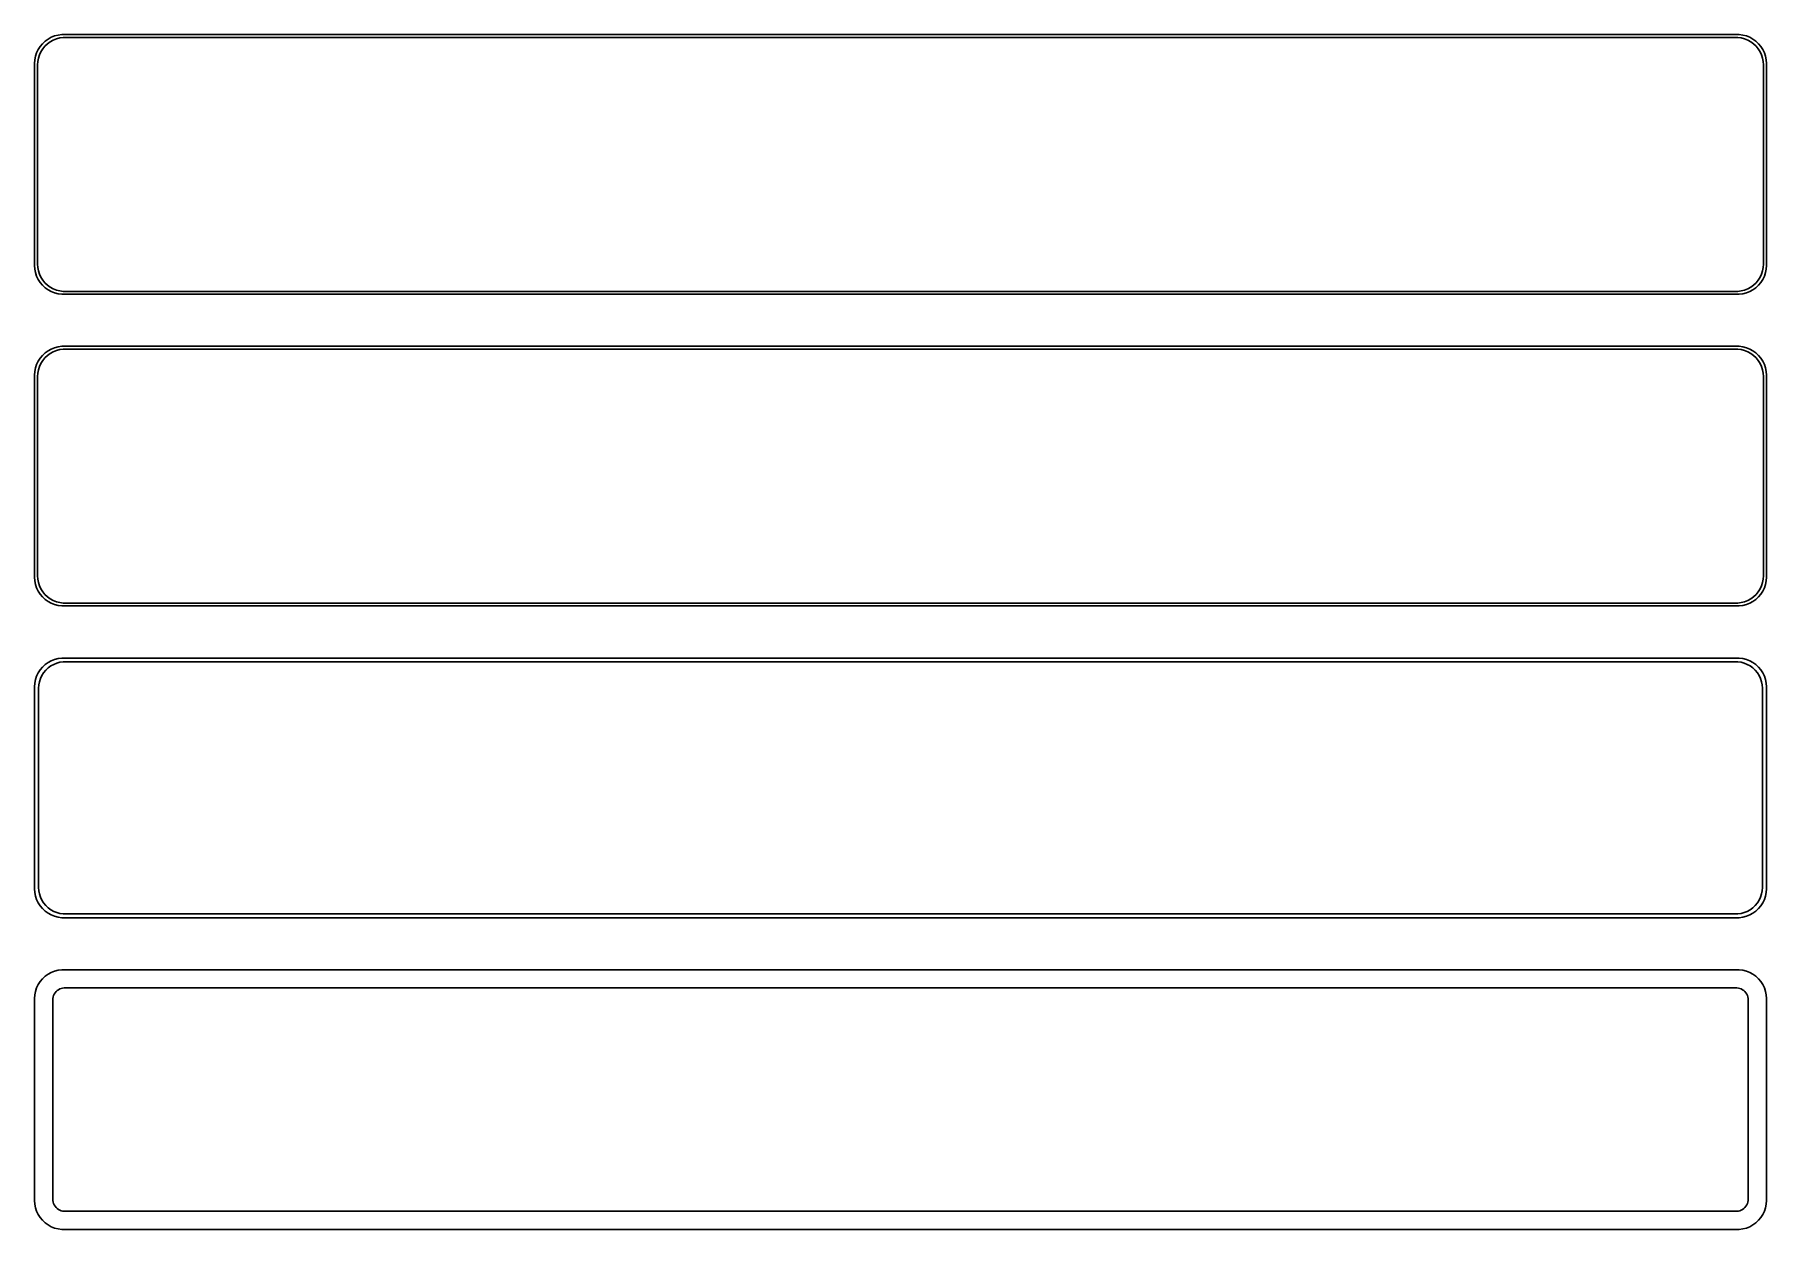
# Model space of a CAD drawing. Header units: metres. Extents: x -150 to 150, y 194 to 400.
import ezdxf

# ---------------------------------------------------------------- set-up
doc = ezdxf.new("R2010")
doc.units = ezdxf.units.M

msp = doc.modelspace()

# ---------------------------------------------------------------- linework, layer by layer
for p, q in [((-148.187, 399.353), (-148.645, 398.923)), ((-147.679, 399.722), (-148.187, 399.353)), ((-147.778, 398.91), (-147.295, 399.261)), ((-147.129, 400.024), (-147.679, 399.722)), ((-147.295, 399.261), (-146.772, 399.548)), ((-146.545, 400.255), (-147.129, 400.024)), ((-146.772, 399.548), (-146.218, 399.768)), ((-145.937, 400.411), (-146.545, 400.255)), ((-146.218, 399.768), (-145.64, 399.916)), ((-145.314, 400.49), (-145.937, 400.411)), ((-145.64, 399.916), (-145.048, 399.991)), ((145.314, 400.49), (-145.314, 400.49)), ((-145.048, 399.991), (145.048, 399.991)), ((145.048, 399.991), (145.64, 399.916)), ((145.937, 400.411), (145.314, 400.49)), ((145.64, 399.916), (146.218, 399.768)), ((146.545, 400.255), (145.937, 400.411)), ((146.218, 399.768), (146.772, 399.548)), ((147.129, 400.024), (146.545, 400.255)), ((146.772, 399.548), (147.295, 399.261)), ((147.679, 399.722), (147.129, 400.024)), ((147.295, 399.261), (147.778, 398.91)), ((148.187, 399.353), (147.679, 399.722)), ((148.645, 398.923), (148.187, 399.353)), ((-149.961, 396.127), (-150, 395.5)), ((-149.843, 396.743), (-149.961, 396.127)), ((-149.649, 397.341), (-149.843, 396.743)), ((-149.382, 397.909), (-149.649, 397.341)), ((-149.463, 395.845), (-149.351, 396.431)), ((-149.045, 398.439), (-149.382, 397.909)), ((-149.351, 396.431), (-149.166, 396.999)), ((-149.166, 396.999), (-148.912, 397.538)), ((-148.645, 398.923), (-149.045, 398.439)), ((-148.912, 397.538), (-148.593, 398.042)), ((-148.593, 398.042), (-148.213, 398.502)), ((-148.213, 398.502), (-147.778, 398.91)), ((147.778, 398.91), (148.213, 398.502)), ((148.213, 398.502), (148.593, 398.042)), ((148.593, 398.042), (148.912, 397.538)), ((149.045, 398.439), (148.645, 398.923)), ((148.912, 397.538), (149.166, 396.999)), ((149.382, 397.909), (149.045, 398.439)), ((149.166, 396.999), (149.351, 396.431)), ((149.351, 396.431), (149.463, 395.845)), ((149.649, 397.341), (149.382, 397.909)), ((149.843, 396.743), (149.649, 397.341)), ((149.961, 396.127), (149.843, 396.743)), ((150, 395.5), (149.961, 396.127)), ((-150, 395.5), (-150, 360.5)), ((-149.5, 395.25), (-149.463, 395.845)), ((-149.5, 360.75), (-149.5, 395.25)), ((149.463, 395.845), (149.5, 395.25)), ((149.5, 395.25), (149.5, 360.75)), ((150, 360.5), (150, 395.5)), ((-150, 360.5), (-149.961, 359.873)), ((-149.463, 360.155), (-149.5, 360.75)), ((-149.351, 359.569), (-149.463, 360.155)), ((149.463, 360.155), (149.351, 359.569)), ((149.5, 360.75), (149.463, 360.155)), ((149.961, 359.873), (150, 360.5)), ((-149.961, 359.873), (-149.843, 359.257)), ((-149.843, 359.257), (-149.649, 358.659)), ((-149.649, 358.659), (-149.382, 358.091)), ((-149.382, 358.091), (-149.045, 357.561)), ((-149.166, 359.001), (-149.351, 359.569)), ((-148.912, 358.462), (-149.166, 359.001)), ((-149.045, 357.561), (-148.645, 357.077)), ((-148.593, 357.958), (-148.912, 358.462)), ((-148.645, 357.077), (-148.187, 356.647)), ((-148.213, 357.498), (-148.593, 357.958)), ((-147.778, 357.09), (-148.213, 357.498)), ((-147.295, 356.739), (-147.778, 357.09)), ((147.778, 357.09), (147.295, 356.739)), ((148.213, 357.498), (147.778, 357.09)), ((148.187, 356.647), (148.645, 357.077)), ((148.593, 357.958), (148.213, 357.498)), ((148.912, 358.462), (148.593, 357.958)), ((148.645, 357.077), (149.045, 357.561)), ((149.166, 359.001), (148.912, 358.462)), ((149.045, 357.561), (149.382, 358.091)), ((149.351, 359.569), (149.166, 359.001)), ((149.382, 358.091), (149.649, 358.659)), ((149.649, 358.659), (149.843, 359.257)), ((149.843, 359.257), (149.961, 359.873)), ((-148.187, 356.647), (-147.679, 356.278)), ((-147.679, 356.278), (-147.129, 355.976)), ((-146.772, 356.452), (-147.295, 356.739)), ((-147.129, 355.976), (-146.545, 355.745)), ((-146.218, 356.232), (-146.772, 356.452)), ((-146.545, 355.745), (-145.937, 355.589)), ((-145.64, 356.084), (-146.218, 356.232)), ((-145.937, 355.589), (-145.314, 355.51)), ((-145.048, 356.009), (-145.64, 356.084)), ((-145.314, 355.51), (145.314, 355.51)), ((145.048, 356.009), (-145.048, 356.009)), ((145.64, 356.084), (145.048, 356.009)), ((145.314, 355.51), (145.937, 355.589)), ((146.218, 356.232), (145.64, 356.084)), ((145.937, 355.589), (146.545, 355.745)), ((146.772, 356.452), (146.218, 356.232)), ((146.545, 355.745), (147.129, 355.976)), ((147.295, 356.739), (146.772, 356.452)), ((147.129, 355.976), (147.679, 356.278)), ((147.679, 356.278), (148.187, 356.647)), ((-148.187, 345.353), (-148.645, 344.923)), ((-147.679, 345.722), (-148.187, 345.353)), ((-147.778, 344.91), (-147.295, 345.261)), ((-147.129, 346.024), (-147.679, 345.722)), ((-147.295, 345.261), (-146.772, 345.548)), ((-146.545, 346.255), (-147.129, 346.024)), ((-146.772, 345.548), (-146.218, 345.768)), ((-145.937, 346.411), (-146.545, 346.255)), ((-146.218, 345.768), (-145.64, 345.916)), ((-145.314, 346.49), (-145.937, 346.411)), ((-145.64, 345.916), (-145.048, 345.991)), ((145.314, 346.49), (-145.314, 346.49)), ((-145.048, 345.991), (145.048, 345.991)), ((145.048, 345.991), (145.64, 345.916)), ((145.937, 346.411), (145.314, 346.49)), ((145.64, 345.916), (146.218, 345.768)), ((146.545, 346.255), (145.937, 346.411)), ((146.218, 345.768), (146.772, 345.548)), ((147.129, 346.024), (146.545, 346.255)), ((146.772, 345.548), (147.295, 345.261)), ((147.679, 345.722), (147.129, 346.024)), ((147.295, 345.261), (147.778, 344.91)), ((148.187, 345.353), (147.679, 345.722)), ((148.645, 344.923), (148.187, 345.353)), ((-149.961, 342.127), (-150, 341.5)), ((-149.843, 342.743), (-149.961, 342.127)), ((-149.649, 343.341), (-149.843, 342.743)), ((-149.382, 343.909), (-149.649, 343.341)), ((-149.463, 341.845), (-149.351, 342.431)), ((-149.045, 344.439), (-149.382, 343.909)), ((-149.351, 342.431), (-149.166, 342.999)), ((-149.166, 342.999), (-148.912, 343.538)), ((-148.645, 344.923), (-149.045, 344.439)), ((-148.912, 343.538), (-148.593, 344.042)), ((-148.593, 344.042), (-148.213, 344.502)), ((-148.213, 344.502), (-147.778, 344.91)), ((147.778, 344.91), (148.213, 344.502)), ((148.213, 344.502), (148.593, 344.042)), ((148.593, 344.042), (148.912, 343.538)), ((149.045, 344.439), (148.645, 344.923)), ((148.912, 343.538), (149.166, 342.999)), ((149.382, 343.909), (149.045, 344.439)), ((149.166, 342.999), (149.351, 342.431)), ((149.351, 342.431), (149.463, 341.845)), ((149.649, 343.341), (149.382, 343.909)), ((149.843, 342.743), (149.649, 343.341)), ((149.961, 342.127), (149.843, 342.743)), ((150, 341.5), (149.961, 342.127)), ((-150, 341.5), (-150, 306.5)), ((-149.5, 341.25), (-149.463, 341.845)), ((-149.5, 306.75), (-149.5, 341.25)), ((149.463, 341.845), (149.5, 341.25)), ((149.5, 341.25), (149.5, 306.75)), ((150, 306.5), (150, 341.5)), ((-150, 306.5), (-149.961, 305.873)), ((-149.463, 306.155), (-149.5, 306.75)), ((-149.351, 305.569), (-149.463, 306.155)), ((149.463, 306.155), (149.351, 305.569)), ((149.5, 306.75), (149.463, 306.155)), ((149.961, 305.873), (150, 306.5)), ((-149.961, 305.873), (-149.843, 305.257)), ((-149.843, 305.257), (-149.649, 304.659)), ((-149.649, 304.659), (-149.382, 304.091)), ((-149.382, 304.091), (-149.045, 303.561)), ((-149.166, 305.001), (-149.351, 305.569)), ((-148.912, 304.462), (-149.166, 305.001)), ((-149.045, 303.561), (-148.645, 303.077)), ((-148.593, 303.958), (-148.912, 304.462)), ((-148.645, 303.077), (-148.187, 302.647)), ((-148.213, 303.498), (-148.593, 303.958)), ((-147.778, 303.09), (-148.213, 303.498)), ((-147.295, 302.739), (-147.778, 303.09)), ((147.778, 303.09), (147.295, 302.739)), ((148.213, 303.498), (147.778, 303.09)), ((148.187, 302.647), (148.645, 303.077)), ((148.593, 303.958), (148.213, 303.498)), ((148.912, 304.462), (148.593, 303.958)), ((148.645, 303.077), (149.045, 303.561)), ((149.166, 305.001), (148.912, 304.462)), ((149.045, 303.561), (149.382, 304.091)), ((149.351, 305.569), (149.166, 305.001)), ((149.382, 304.091), (149.649, 304.659)), ((149.649, 304.659), (149.843, 305.257)), ((149.843, 305.257), (149.961, 305.873)), ((-148.187, 302.647), (-147.679, 302.278)), ((-147.679, 302.278), (-147.129, 301.976)), ((-146.772, 302.452), (-147.295, 302.739)), ((-147.129, 301.976), (-146.545, 301.745)), ((-146.218, 302.232), (-146.772, 302.452)), ((-146.545, 301.745), (-145.937, 301.589)), ((-145.64, 302.084), (-146.218, 302.232)), ((-145.937, 301.589), (-145.314, 301.51)), ((-145.048, 302.009), (-145.64, 302.084)), ((-145.314, 301.51), (145.314, 301.51)), ((145.048, 302.009), (-145.048, 302.009)), ((145.64, 302.084), (145.048, 302.009)), ((145.314, 301.51), (145.937, 301.589)), ((146.218, 302.232), (145.64, 302.084)), ((145.937, 301.589), (146.545, 301.745)), ((146.772, 302.452), (146.218, 302.232)), ((146.545, 301.745), (147.129, 301.976)), ((147.295, 302.739), (146.772, 302.452)), ((147.129, 301.976), (147.679, 302.278)), ((147.679, 302.278), (148.187, 302.647)), ((-148.187, 291.353), (-148.645, 290.923)), ((-147.679, 291.722), (-148.187, 291.353)), ((-147.129, 292.024), (-147.679, 291.722)), ((-147.668, 290.778), (-147.203, 291.116)), ((-147.203, 291.116), (-146.699, 291.393)), ((-146.545, 292.255), (-147.129, 292.024)), ((-146.699, 291.393), (-146.165, 291.604)), ((-145.937, 292.411), (-146.545, 292.255)), ((-146.165, 291.604), (-145.608, 291.747)), ((-145.314, 292.49), (-145.937, 292.411)), ((-145.608, 291.747), (-145.037, 291.819)), ((145.314, 292.49), (-145.314, 292.49)), ((-145.037, 291.819), (145.037, 291.819)), ((145.037, 291.819), (145.608, 291.747)), ((145.937, 292.411), (145.314, 292.49)), ((145.608, 291.747), (146.165, 291.604)), ((146.545, 292.255), (145.937, 292.411)), ((146.165, 291.604), (146.699, 291.393)), ((147.129, 292.024), (146.545, 292.255)), ((146.699, 291.393), (147.203, 291.116)), ((147.679, 291.722), (147.129, 292.024)), ((147.203, 291.116), (147.668, 290.778)), ((148.187, 291.353), (147.679, 291.722)), ((148.645, 290.923), (148.187, 291.353)), ((-149.961, 288.127), (-150, 287.5)), ((-149.843, 288.743), (-149.961, 288.127)), ((-149.649, 289.341), (-149.843, 288.743)), ((-149.382, 289.909), (-149.649, 289.341)), ((-149.045, 290.439), (-149.382, 289.909)), ((-149.292, 287.824), (-149.185, 288.389)), ((-149.185, 288.389), (-149.007, 288.935)), ((-148.645, 290.923), (-149.045, 290.439)), ((-149.007, 288.935), (-148.762, 289.456)), ((-148.762, 289.456), (-148.454, 289.941)), ((-148.454, 289.941), (-148.088, 290.384)), ((-148.088, 290.384), (-147.668, 290.778)), ((147.668, 290.778), (148.088, 290.384)), ((148.088, 290.384), (148.454, 289.941)), ((148.454, 289.941), (148.762, 289.456)), ((149.045, 290.439), (148.645, 290.923)), ((148.762, 289.456), (149.007, 288.935)), ((149.007, 288.935), (149.185, 288.389)), ((149.382, 289.909), (149.045, 290.439)), ((149.185, 288.389), (149.292, 287.824)), ((149.649, 289.341), (149.382, 289.909)), ((149.843, 288.743), (149.649, 289.341)), ((149.961, 288.127), (149.843, 288.743)), ((150, 287.5), (149.961, 288.127)), ((-150, 287.5), (-150, 252.5)), ((-149.328, 287.25), (-149.292, 287.824)), ((-149.328, 252.75), (-149.328, 287.25)), ((149.292, 287.824), (149.328, 287.25)), ((149.328, 287.25), (149.328, 252.75)), ((150, 252.5), (150, 287.5)), ((-150, 252.5), (-149.961, 251.873)), ((-149.292, 252.176), (-149.328, 252.75)), ((-149.185, 251.611), (-149.292, 252.176)), ((149.292, 252.176), (149.185, 251.611)), ((149.328, 252.75), (149.292, 252.176)), ((149.961, 251.873), (150, 252.5)), ((-149.961, 251.873), (-149.843, 251.257)), ((-149.843, 251.257), (-149.649, 250.659)), ((-149.649, 250.659), (-149.382, 250.091)), ((-149.382, 250.091), (-149.045, 249.561)), ((-149.007, 251.065), (-149.185, 251.611)), ((-149.045, 249.561), (-148.645, 249.077)), ((-148.762, 250.544), (-149.007, 251.065)), ((-148.454, 250.059), (-148.762, 250.544)), ((-148.645, 249.077), (-148.187, 248.647)), ((-148.088, 249.616), (-148.454, 250.059)), ((-147.668, 249.222), (-148.088, 249.616)), ((-147.203, 248.884), (-147.668, 249.222)), ((147.668, 249.222), (147.203, 248.884)), ((148.088, 249.616), (147.668, 249.222)), ((148.454, 250.059), (148.088, 249.616)), ((148.187, 248.647), (148.645, 249.077)), ((148.762, 250.544), (148.454, 250.059)), ((148.645, 249.077), (149.045, 249.561)), ((149.007, 251.065), (148.762, 250.544)), ((149.185, 251.611), (149.007, 251.065)), ((149.045, 249.561), (149.382, 250.091)), ((149.382, 250.091), (149.649, 250.659)), ((149.649, 250.659), (149.843, 251.257)), ((149.843, 251.257), (149.961, 251.873)), ((-148.187, 248.647), (-147.679, 248.278)), ((-147.679, 248.278), (-147.129, 247.976)), ((-146.699, 248.607), (-147.203, 248.884)), ((-147.129, 247.976), (-146.545, 247.745)), ((-146.165, 248.396), (-146.699, 248.607)), ((-146.545, 247.745), (-145.937, 247.589)), ((-145.608, 248.253), (-146.165, 248.396)), ((-145.937, 247.589), (-145.314, 247.51)), ((-145.037, 248.181), (-145.608, 248.253)), ((-145.314, 247.51), (145.314, 247.51)), ((145.037, 248.181), (-145.037, 248.181)), ((145.608, 248.253), (145.037, 248.181)), ((145.314, 247.51), (145.937, 247.589)), ((146.165, 248.396), (145.608, 248.253)), ((145.937, 247.589), (146.545, 247.745)), ((146.699, 248.607), (146.165, 248.396)), ((146.545, 247.745), (147.129, 247.976)), ((147.203, 248.884), (146.699, 248.607)), ((147.129, 247.976), (147.679, 248.278)), ((147.679, 248.278), (148.187, 248.647)), ((-148.187, 237.353), (-148.645, 236.923)), ((-147.679, 237.722), (-148.187, 237.353)), ((-147.129, 238.024), (-147.679, 237.722)), ((-146.545, 238.255), (-147.129, 238.024)), ((-145.937, 238.411), (-146.545, 238.255)), ((-145.314, 238.49), (-145.937, 238.411)), ((145.314, 238.49), (-145.314, 238.49)), ((145.937, 238.411), (145.314, 238.49)), ((146.545, 238.255), (145.937, 238.411)), ((147.129, 238.024), (146.545, 238.255)), ((147.679, 237.722), (147.129, 238.024)), ((148.187, 237.353), (147.679, 237.722)), ((148.645, 236.923), (148.187, 237.353)), ((-149.961, 234.127), (-150, 233.5)), ((-149.843, 234.743), (-149.961, 234.127)), ((-149.649, 235.341), (-149.843, 234.743)), ((-149.382, 235.909), (-149.649, 235.341)), ((-149.045, 236.439), (-149.382, 235.909)), ((-148.645, 236.923), (-149.045, 236.439)), ((-146.793, 233.775), (-146.711, 234.027)), ((-146.711, 234.027), (-146.599, 234.266)), ((-146.599, 234.266), (-146.457, 234.49)), ((-146.457, 234.49), (-146.288, 234.694)), ((-146.288, 234.694), (-146.095, 234.875)), ((-146.095, 234.875), (-145.88, 235.031)), ((-145.88, 235.031), (-145.648, 235.159)), ((-145.648, 235.159), (-145.402, 235.256)), ((-145.402, 235.256), (-145.145, 235.322)), ((-145.145, 235.322), (-144.882, 235.355)), ((-144.882, 235.355), (144.882, 235.355)), ((144.882, 235.355), (145.145, 235.322)), ((145.145, 235.322), (145.402, 235.256)), ((145.402, 235.256), (145.648, 235.159)), ((145.648, 235.159), (145.88, 235.031)), ((145.88, 235.031), (146.095, 234.875)), ((146.095, 234.875), (146.288, 234.694)), ((146.288, 234.694), (146.457, 234.49)), ((146.457, 234.49), (146.599, 234.266)), ((146.599, 234.266), (146.711, 234.027)), ((146.711, 234.027), (146.793, 233.775)), ((149.045, 236.439), (148.645, 236.923)), ((149.382, 235.909), (149.045, 236.439)), ((149.649, 235.341), (149.382, 235.909)), ((149.843, 234.743), (149.649, 235.341)), ((149.961, 234.127), (149.843, 234.743)), ((150, 233.5), (149.961, 234.127)), ((-150, 233.5), (-150, 198.5)), ((-146.86, 233.25), (-146.843, 233.514)), ((-146.86, 198.75), (-146.86, 233.25)), ((-146.843, 233.514), (-146.793, 233.775)), ((146.793, 233.775), (146.843, 233.514)), ((146.843, 233.514), (146.86, 233.25)), ((146.86, 233.25), (146.86, 198.75)), ((150, 198.5), (150, 233.5)), ((-150, 198.5), (-149.961, 197.873)), ((-146.843, 198.486), (-146.86, 198.75)), ((-146.793, 198.225), (-146.843, 198.486)), ((-146.711, 197.973), (-146.793, 198.225)), ((146.793, 198.225), (146.711, 197.973)), ((146.843, 198.486), (146.793, 198.225)), ((146.86, 198.75), (146.843, 198.486)), ((149.961, 197.873), (150, 198.5)), ((-149.961, 197.873), (-149.843, 197.257)), ((-149.843, 197.257), (-149.649, 196.659)), ((-149.649, 196.659), (-149.382, 196.091)), ((-149.382, 196.091), (-149.045, 195.561)), ((-149.045, 195.561), (-148.645, 195.077)), ((-148.645, 195.077), (-148.187, 194.647)), ((-146.599, 197.734), (-146.711, 197.973)), ((-146.457, 197.51), (-146.599, 197.734)), ((-146.288, 197.306), (-146.457, 197.51)), ((-146.095, 197.125), (-146.288, 197.306)), ((-145.88, 196.969), (-146.095, 197.125)), ((-145.648, 196.841), (-145.88, 196.969)), ((-145.402, 196.744), (-145.648, 196.841)), ((-145.145, 196.678), (-145.402, 196.744)), ((-144.882, 196.645), (-145.145, 196.678)), ((144.882, 196.645), (-144.882, 196.645)), ((145.145, 196.678), (144.882, 196.645)), ((145.402, 196.744), (145.145, 196.678)), ((145.648, 196.841), (145.402, 196.744)), ((145.88, 196.969), (145.648, 196.841)), ((146.095, 197.125), (145.88, 196.969)), ((146.288, 197.306), (146.095, 197.125)), ((146.457, 197.51), (146.288, 197.306)), ((146.599, 197.734), (146.457, 197.51)), ((146.711, 197.973), (146.599, 197.734)), ((148.187, 194.647), (148.645, 195.077)), ((148.645, 195.077), (149.045, 195.561)), ((149.045, 195.561), (149.382, 196.091)), ((149.382, 196.091), (149.649, 196.659)), ((149.649, 196.659), (149.843, 197.257)), ((149.843, 197.257), (149.961, 197.873)), ((-148.187, 194.647), (-147.679, 194.278)), ((-147.679, 194.278), (-147.129, 193.976)), ((-147.129, 193.976), (-146.545, 193.745)), ((-146.545, 193.745), (-145.937, 193.589)), ((-145.937, 193.589), (-145.314, 193.51)), ((-145.314, 193.51), (145.314, 193.51)), ((145.314, 193.51), (145.937, 193.589)), ((145.937, 193.589), (146.545, 193.745)), ((146.545, 193.745), (147.129, 193.976)), ((147.129, 193.976), (147.679, 194.278)), ((147.679, 194.278), (148.187, 194.647))]:
    msp.add_line(p, q)

doc.saveas('drawing.dxf')
